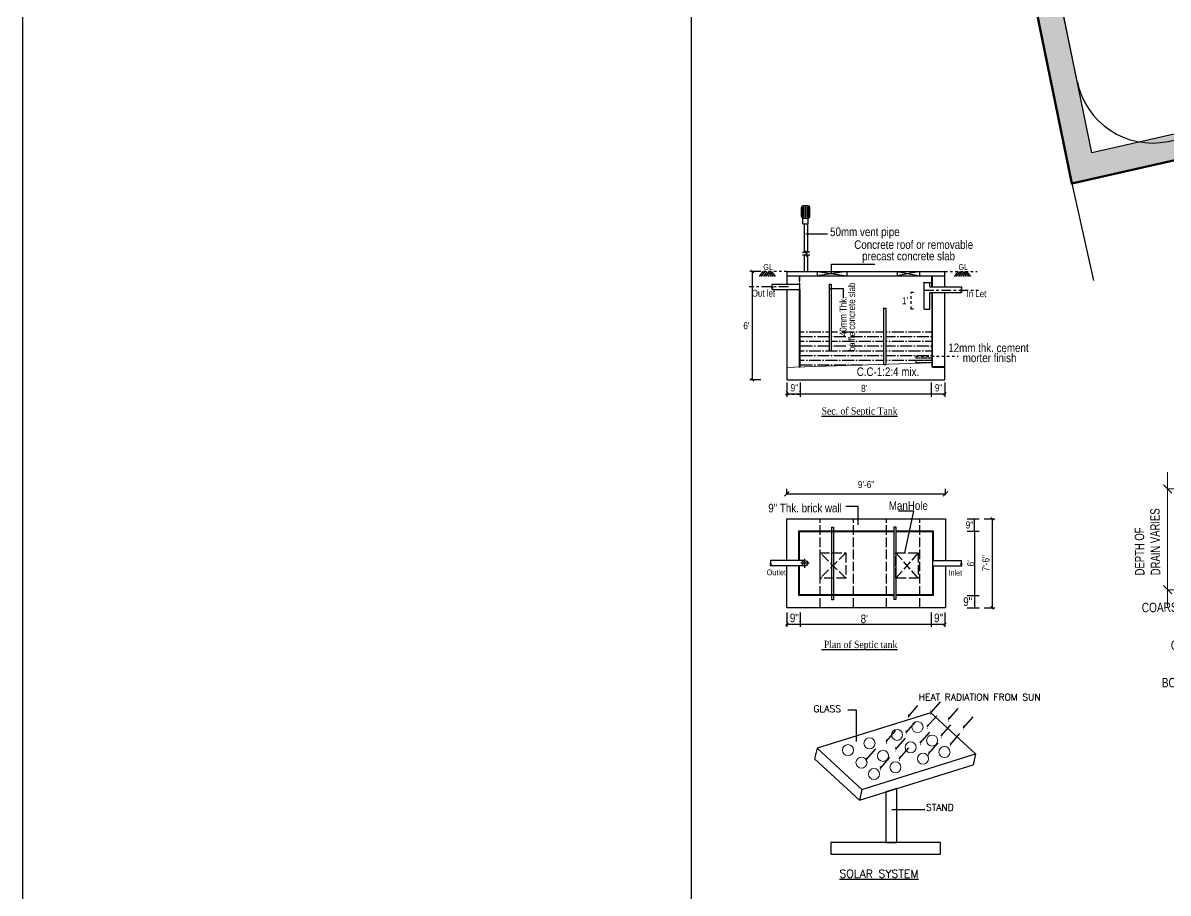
# Model space of a CAD drawing. Header units: metres. Extents: x 98347 to 98865, y -7394 to -7177.
# Drawn here: x 98346.69 to 98391.25, y -7344.17 to -7310.32 of the extents above; entities that cross this region are included whole.
import ezdxf
from ezdxf.enums import TextEntityAlignment as Align

# ---------------------------------------------------------------- set-up
doc = ezdxf.new("R2010")
doc.units = ezdxf.units.M
doc.header["$LTSCALE"] = 0.5
doc.header["$MEASUREMENT"] = 0
for name, pattern in [('ACAD_ISO02W100', [15, 12, -3]), ('ACAD_ISO10W100', [18, 12, -3, 0, -3]), ('HIDDEN', [0.375, 0.25, -0.125])]:
    doc.linetypes.add(name, pattern=pattern)
doc.layers.get('0').update_dxf_attribs({"color": 30, "lineweight": 40})
for name, color, linetype, lineweight in [('32', 1, 'Continuous', 18), ('ADIM', 9, 'Continuous', 18), ('BOR', 6, 'Continuous', 53), ('DIM', 5, 'Continuous', 25), ('FPS LEADER', 9, 'Continuous', 0), ('furnish', 144, 'Continuous', 20), ('HAT', 8, 'Continuous', 18), ('ROAD', 7, 'Continuous', 30), ('TEXT', 11, 'Continuous', 30)]:
    doc.layers.add(name, color=color, linetype=linetype, lineweight=lineweight)
for name, color, linetype in [('a940g', 7, 'Continuous'), ('COL', 6, 'Continuous'), ('FURNITURE', 2, 'HIDDEN'), ('LINE', 7, 'Continuous'), ('Mild Line', 150, 'Continuous'), ('PLOT_BOUNDARY', 70, 'Continuous'), ('RWH', 130, 'Continuous'), ('Steel Beam', 120, 'Continuous'), ('te2', 3, 'Continuous'), ('Txt', 3, 'Continuous'), ('WAL', 3, 'Continuous')]:
    doc.layers.add(name, color=color, linetype=linetype)
doc.styles.add('CMDA 1', font='GARABD.TTF')
doc.styles.add('GHS', font='romans__.ttf', dxfattribs={"bigfont": 'ghs'})
doc.styles.add('New', font='ARIALN.TTF')
doc.styles.add('ROMAMS', font='romans.shx')
doc.styles.add('ROMANS', font='stylu.ttf', dxfattribs={"width": 0.75})
doc.styles.add('ST25', font='romans.shx', dxfattribs={"width": 0.8, "height": 100})
doc.styles.get("Standard").update_dxf_attribs({"font": 'times.ttf'})
doc.dimstyles.new('DIM-175', dxfattribs={"dimscale": 180, "dimtxt": 4, "dimasz": 1, "dimexe": 2, "dimexo": 3, "dimgap": 1, "dimtad": 1, "dimdec": 1, "dimlfac": 0.001, "dimzin": 0, "dimdsep": 46, "dimtxsty": 'ROMAMS', "dimblk": 'OBLIQUE', "dimcen": 2, "dimclrd": 7, "dimclre": 7, "dimclrt": 3, "dimadec": 0, "dimazin": 0, "dimtfac": 0.3, "dimtdec": 1, "dimtix": 1, "dimtmove": 2, "dimatfit": 3, "dimfxl": 0, "dimtolj": 1, "dimtzin": 0, "dimarcsym": 0})
doc.dimstyles.get("Standard").update_dxf_attribs({"dimtxt": 0.18, "dimasz": 0.18, "dimexe": 0.18, "dimexo": 0.0625, "dimgap": 0.09, "dimtad": 0, "dimtih": 1, "dimtoh": 1, "dimdec": 4, "dimzin": 0, "dimdsep": 46, "dimlunit": 4, "dimtxsty": 'Standard', "dimcen": 0.09, "dimadec": 0, "dimazin": 0, "dimtfac": 1, "dimtdec": 4, "dimtofl": 0, "dimtmove": 0, "dimatfit": 3, "dimfxl": 0, "dimtolj": 1, "dimtzin": 0, "dimarcsym": 0})

# ---------------------------------------------------------------- blocks, each defined once
blk = doc.blocks.new('TIK')
at = {"color": 0, "linetype": 'ByBlock'}
blk.add_line((-1, 0), (1.125, 0), dxfattribs=at)
at = {"layer": 'ADIM', "color": 4, "linetype": 'ByBlock'}
blk.add_line((-0.5, -0.5), (0.5, 0.5), dxfattribs=at)
blk = doc.blocks.new('5')
at = {"layer": '32'}
h = blk.add_hatch(dxfattribs=at)
h.set_pattern_fill('ANSI32', color=8, scale=2.025007, style=0)
h.set_pattern_definition([(45.000002, (-31409.01, -11980.141), (-7.1594556, 7.1594562), []), (45.000002, (-31404.237, -11980.141), (-7.1594556, 7.1594562), [])])
h.paths.add_polyline_path([(0, 0), (0, -18), (56.2, -18), (56.2, 90), (38.2, 90), (38.2, 0)])
h.paths.add_polyline_path([(-69.7, 90), (-69.7, -18), (-13.5, -18), (-13.5, 0), (-51.7, 0), (-51.7, 90)])
h = blk.add_hatch(dxfattribs=at)
h.set_pattern_fill('AR-SAND', color=8, scale=0.10125, style=0)
h.set_pattern_definition([(37.500002, (-31409.0098, -11980.1408), (-0.08504103, 2.60121209), [0, -2.05199989, 0, -2.29499988, 0, -2.19374988]), (7.500001, (-31409.0098, -11980.1408), (2.38919835, 3.8098972), [0, -1.10699991, 0, -1.84949985, 0, -0.70874994]), (327.499998, (-31410.6703, -11980.1408), (4.20409116, 0.00763972), [0, -0.67499996, 0, -2.42999986, 0, -3.17249981]), (317.499998, (-31410.6703, -11980.1408), (4.05827058, 1.184862), [0, -0.33749998, 0, -1.59299993, 0, -1.82249992])])
h.paths.add_polyline_path([(-13.5, 0), (-13.5, -45), (0, -45), (0, 0)])
h = blk.add_hatch(dxfattribs=at)
h.set_pattern_fill('HONEY', color=8, scale=1.350005, style=0)
h.set_pattern_definition([(0, (-31409.0098, -11980.1408), (3.37499972, 1.94855715), [2.2499998, -4.49999962]), (119.999998, (-31409.0098, -11980.1408), (-3.37499971, 1.94855716), [2.24999995, -4.4999999]), (60.000002, (-31409.0098, -11980.1408), (7e-09, 3.89711431), [-4.4999999, 2.24999995])])
h.paths.add_polyline_path([(-13.5, -45), (-13.5, -90), (0, -90), (0, -45)])
h = blk.add_hatch(dxfattribs=at)
h.set_pattern_fill('HEX', color=8, scale=1.350005, style=0)
h.set_pattern_definition([(0, (-31409.01, -11980.1408), (0, 3.8971143), [2.2499998, -4.4999996]), (119.999998, (-31409.01, -11980.1408), (-3.3749997, -1.94855716), [2.24999995, -4.4999999]), (60.000002, (-31406.76, -11980.1408), (-3.3749997, 1.94855716), [2.24999995, -4.4999999])])
h.paths.add_polyline_path([(-13.5, -135), (0, -135), (0, -90), (-13.5, -90)])
for p, q in [((-97.1, 99), (-97.1, 108)), ((-51.7, 90.3), (-51.7, 104.1)), ((-42.7, 104.1), (29.2, 104.1)), ((38.2, 90.3), (38.2, 104.1)), ((-97.1, 90), (-97.1, -18)), ((-69.8, 90), (-97.1, 90)), ((-6.7, 9), (-6.7, 29.4)), ((-69.8, -18), (-97.1, -18)), ((-97.1, -27), (-97.1, -36)), ((-21.8, -36.5), (-40.2, -36.5)), ((-21.8, -76.8), (-40.2, -76.8)), ((-21.8, -117.7), (-40.2, -117.7))]:
    blk.add_line(p, q, dxfattribs=at)
at = {"layer": '32', "color": 1}
for p, q in [((-69.7, 90), (-69.7, -18)), ((-69.7, 90), (-51.7, 90)), ((-51.7, 90), (-51.7, 0)), ((38.2, 90), (38.2, 0)), ((38.2, 90), (56.2, 90)), ((56.2, 90), (56.2, -18)), ((-51.7, 0), (-13.5, 0)), ((-13.5, -135), (-13.5, 0)), ((-13.5, 0), (0, 0)), ((0, -135), (0, 0)), ((0, 0), (38.2, 0)), ((-69.7, -18), (-13.5, -18)), ((0, -18), (56.2, -18)), ((-13.5, -45), (0, -45)), ((-13.5, -90), (0, -90)), ((-13.5, -135), (0, -135))]:
    blk.add_line(p, q, dxfattribs=at)
at = {"layer": '32'}
for points in [[(-5.2, 9), (-6.7, 0), (-8.2, 9)], [(-21.8, -35), (-12.8, -36.5), (-21.8, -38)], [(-21.8, -75.3), (-12.8, -76.8), (-21.8, -78.3)], [(-21.8, -116.2), (-12.8, -117.7), (-21.8, -119.2)]]:
    blk.add_solid(points, dxfattribs=at)
at = {"layer": '32', "zscale": 8.999999867307368}
for p, xscale, yscale, rotation in [((-97.1, 90), 8.999999816296622, 8.999999248771926, 270), ((-51.7, 104.1), 8.999999248771926, 8.999999816296622, 180), ((-97.1, -18), 8.999999816296622, 8.999999248771926, 90)]:
    blk.add_blockref('TIK', p, dxfattribs=dict(at, xscale=xscale, yscale=yscale, rotation=rotation))
at = {"layer": '32', "xscale": 8.999999248771926, "yscale": 8.999999816296622, "zscale": 8.999999867307368}
blk.add_blockref('TIK', (38.2, 104.1), dxfattribs=at)
at = {"layer": 'TEXT', "style": 'ST25', "width": 0.8}
for s, p in [('6"%%C  ', (-31.7, 51.2)), ('BOREWELL', (-31, 32.8))]:
    blk.add_text(s, height=11.25, dxfattribs=at).set_placement(p)
at = {"layer": 'TEXT', "style": 'ROMANS', "oblique": 0, "width": 0.8}
for s, height, p in [('COARSE SAND', 10.125, (-124.7, -42.2)), ('GRAVELS', 10.12, (-93.6, -82.6)), ('BOULDERS', 10.12, (-103.2, -122.7))]:
    blk.add_text(s, height=height, rotation=0.5946, dxfattribs=at).set_placement(p)
at = {"layer": 'TEXT', "char_height": 10.125, "attachment_point": 1, "style": 'ROMANS'}
for s, insert, width, rotation in [('WIDTH OF\\PDRAIN VARIES', (-36.9, 138.1), 202.164, 0.5946), ('DEPTH OF\\PDRAIN VARIES', (-131.9, -2.7), 121.298, 90.5946), ('BOREWELL DETAIL', (-54.3, -161.4), 202.164, 0.5946), ('(SCALE= 1:50)', (-40.4, -177.7), 202.164, 0.5946)]:
    blk.add_mtext(s, dxfattribs=dict(at, insert=insert, width=width, rotation=rotation))
blk = doc.blocks.new('ARROW5')
for points in [[(12, 3), (0, 0), (10, 0)], [(12, -3), (0, 0), (10, 0)]]:
    blk.add_solid(points)
blk = doc.blocks.new('_Oblique')
at = {"color": 0, "linetype": 'ByBlock', "lineweight": -2}
blk.add_line((-0.5, -0.5), (0.5, 0.5), dxfattribs=at)
blk = doc.blocks.new('A$C6E621E25')
at = {"layer": 'Mild Line'}
h = blk.add_hatch(dxfattribs=at)
h.set_pattern_fill('ANSI36', color=256, scale=23.76, angle=315, style=0)
h.set_pattern_definition([(0, (-101964.8857, 1929.6885), (5.1975, 2.97), [7.425, -1.485, 0, -1.485])])
h.paths.add_polyline_path([(118.35, 169.6), (89.27, 169.6), (89.27, 148.04), (108.3, 148.64), (108.3, 153.14), (118.35, 153.14)])
h.paths.add_polyline_path([(87.96, 169.6), (55.06, 169.6), (55.06, 156.44), (53.76, 156.44), (53.76, 169.6), (35.49, 169.6), (35.49, 146.33), (87.96, 148)])
h.paths.add_polyline_path([(65, 167.63), (65, 191.31), (59.48, 191.31), (59.48, 167.63)], flags=9)
h.paths.add_polyline_path([(69.53, 159.69), (69.53, 197.42), (63.93, 197.42), (63.93, 159.69)], flags=9)
h = blk.add_hatch(dxfattribs=at)
h.set_pattern_fill('ANSI36', color=256, scale=11.88, angle=315, style=0)
h.set_pattern_definition([(0, (-101964.8857, 1929.6885), (2.59875, 1.485), [3.7125, -0.7425, 0, -0.7425])])
h.paths.add_polyline_path([(118.35, 153.14), (108.3, 153.14), (108.3, 148.64), (118.35, 148.96)])
for p, q in [((36.47, 240.58), (36.47, 246.32)), ((37.12, 240.25), (37.12, 246.64)), ((37.78, 246.64), (37.12, 246.64)), ((40.71, 247.29), (37.45, 247.29)), ((37.78, 240.25), (37.78, 246.64)), ((38.75, 240.25), (38.75, 246.64)), ((39.41, 246.64), (38.75, 246.64)), ((39.41, 240.25), (39.41, 246.64)), ((40.39, 240.25), (40.39, 246.64)), ((41.04, 246.64), (40.39, 246.64)), ((41.04, 240.25), (41.04, 246.64)), ((41.69, 240.58), (41.69, 246.32)), ((37.12, 240.25), (37.78, 240.25)), ((37.39, 236.09), (37.39, 239.6)), ((37.45, 239.6), (40.71, 239.6)), ((38.75, 240.25), (39.41, 240.25)), ((40.39, 240.25), (41.04, 240.25)), ((40.73, 236.09), (40.73, 239.6)), ((37.39, 236.09), (40.73, 236.09)), ((38.3, 218.36), (38.3, 236.09)), ((39.12, 229.74), (52.84, 229.74)), ((40.39, 218.49), (40.39, 236.09)), ((37.09, 218.36), (38.92, 218.36)), ((37.09, 216.57), (38.92, 216.57)), ((38.3, 206.14), (38.3, 216.57)), ((38.92, 218.36), (38.92, 219.07)), ((38.92, 219.07), (39.73, 217.24)), ((38.92, 216.57), (38.92, 217.28)), ((38.92, 217.28), (39.73, 215.46)), ((39.73, 217.24), (39.73, 218.49)), ((39.73, 218.49), (41.78, 218.49)), ((39.73, 215.46), (39.73, 216.7)), ((39.73, 216.7), (41.78, 216.7)), ((40.39, 206.14), (40.39, 216.7)), ((55.22, 204.48), (55.22, 210.83)), ((55.22, 210.83), (82.36, 210.83)), ((118.13, 196.57), (118.13, 203.53)), ((118.35, 196.57), (118.35, 203.53)), ((118.56, 196.57), (118.56, 203.53)), ((18.08, 198.31), (27.22, 198.31)), ((18.08, 194.83), (27.22, 194.83)), ((27.22, 198.31), (35.49, 198.31)), ((27.22, 194.46), (27.6, 194.83)), ((27.22, 194.83), (35.49, 194.83)), ((35.05, 194.83), (35.05, 146.1)), ((35.27, 194.83), (35.27, 146.1)), ((35.49, 194.83), (35.49, 198.81)), ((35.49, 194.83), (35.49, 146.12)), ((54.37, 195.46), (62.65, 195.46)), ((62.65, 195.46), (62.65, 189.4)), ((112.91, 199.31), (117.26, 199.31)), ((113.35, 182.65), (113.35, 198.88)), ((116.83, 196.57), (116.83, 198.88)), ((116.83, 196.57), (118.56, 196.57)), ((118.56, 196.57), (126.39, 196.57)), ((126.22, 196.57), (126.39, 196.74)), ((126.39, 196.57), (136.76, 196.57)), ((116.83, 182.65), (116.83, 193.09)), ((116.83, 193.09), (118.56, 193.09)), ((118.35, 146.12), (118.35, 193.09)), ((118.56, 146.12), (118.56, 193.09)), ((118.56, 193.09), (126.39, 193.09)), ((126.39, 193.09), (136.73, 193.09)), ((113.35, 182.65), (116.83, 182.65)), ((87.96, 147.87), (89.27, 147.87)), ((34.83, 43.67), (94.45, 43.67)), ((34.83, 25.07), (34.83, 43.67)), ((35.04, 43.45), (94.45, 43.45)), ((35.04, 25.07), (35.04, 43.45)), ((35.25, 43.24), (94.45, 43.24)), ((35.25, 25.07), (35.25, 43.24)), ((95.71, 43.67), (119.06, 43.67)), ((95.71, 43.45), (118.84, 43.45)), ((95.71, 43.24), (118.63, 43.24)), ((118.63, 43.24), (118.63, 3.52)), ((118.84, 43.45), (118.84, 25.07)), ((119.06, 43.67), (119.06, 25.07)), ((27.22, 25.07), (17.16, 25.07)), ((27.22, 21.69), (17.16, 21.69)), ((35.04, 25.07), (27.22, 25.07)), ((35.04, 21.69), (27.22, 21.69)), ((34.83, 3.09), (34.83, 21.69)), ((38.63, 25.07), (35.04, 25.07)), ((38.63, 21.69), (35.04, 21.69)), ((35.04, 3.3), (35.04, 21.69)), ((35.25, 3.52), (35.25, 21.69)), ((41.36, 23.38), (36.16, 23.38)), ((38.63, 20.52), (38.63, 26.16)), ((118.63, 25.07), (126.66, 25.07)), ((118.63, 21.69), (126.66, 21.69)), ((118.84, 21.69), (118.84, 3.3)), ((119.06, 21.69), (119.06, 3.09)), ((126.66, 25.07), (136.73, 25.07)), ((126.66, 21.69), (136.7, 21.69)), ((94.45, 3.09), (34.83, 3.09)), ((94.45, 3.3), (35.04, 3.3)), ((94.45, 3.52), (35.25, 3.52)), ((118.63, 3.52), (95.71, 3.52)), ((118.84, 3.3), (95.71, 3.3)), ((119.06, 3.09), (95.71, 3.09)), ((27.49, -4.51), (27.22, -4.25))]:
    blk.add_line(p, q)
at = {"color": 0}
for p, q in [((35.05, 203.53), (35.05, 200.05)), ((35.27, 203.53), (35.27, 200.05)), ((35.05, 200.05), (35.49, 200.05)), ((118.56, 146.55), (126.39, 146.55)), ((118.56, 146.33), (126.39, 146.33)), ((118.56, 146.12), (126.39, 146.12))]:
    blk.add_line(p, q, dxfattribs=at)
for points, const_width in [([(35.27, 203.53), (35.27, 198.31)], 0.435), ([(118.35, 196.57), (118.35, 203.53)], 0.435), ([(35.27, 146.11), (35.27, 194.83)], 0.435), ([(27.22, 146.07), (118.35, 148.96), (118.35, 193.09)], 0.435), ([(118.35, 146.33), (118.35, 148.96)], 0.433), ([(118.35, 146.33), (126.39, 146.33)], 0.435), ([(94.45, 43.45), (35.04, 43.45), (35.04, 25.07)], 0.423), ([(118.84, 43.45), (95.71, 43.45)], 0.423), ([(118.84, 25.07), (118.84, 43.45)], 0.423), ([(35.04, 21.69), (35.04, 3.3), (94.45, 3.3)], 0.423), ([(95.71, 3.3), (118.84, 3.3), (118.84, 21.69)], 0.423)]:
    blk.add_lwpolyline(points, dxfattribs=dict(const_width=const_width))
blk.add_circle((38.63, 23.38), 1.69)
for centre, radius, start, end in [((37.45, 246.32), 0.979, 90, 180), ((40.71, 246.32), 0.979, 0, 90), ((37.45, 240.58), 0.979, 180, 270), ((40.71, 240.58), 0.979, 270, 0), ((19.22, 195.79), 1.51, 138.26598, 221.78442), ((19.67, 197.59), 1.75, 156.20519, 217.44345), ((17.05, 195.79), 1.43, 316.53155, 30.85685), ((113.35, 199.31), 0.435, 180, 270), ((116.83, 199.31), 0.435, 270, 0), ((137.77, 194.1), 1.43, 149.14315, 223.46845), ((135.15, 195.89), 1.75, 322.55655, 23.79481), ((135.6, 194.1), 1.51, 318.21558, 41.73402), ((18.28, 22.64), 1.47, 138.26598, 220.50019), ((18.71, 24.39), 1.7, 156.20519, 217.44345), ((16.17, 22.64), 1.39, 316.53155, 30.85685), ((137.71, 22.64), 1.39, 149.14315, 223.46845), ((135.17, 24.39), 1.7, 322.55655, 23.79481), ((135.61, 22.64), 1.47, 319.49981, 41.73402)]:
    blk.add_arc(centre, radius, start, end)
blk.add_solid([(119.06, 43.67), (119.05, 43.45), (118.85, 43.67), (118.84, 43.45)])
at = {"layer": 'DIM', "color": 75}
for p, q in [((11.08, 206.14), (4.11, 206.14)), ((11.08, 138.29), (4.11, 138.29)), ((27.22, 136.6), (27.22, 127.73)), ((35.56, 136.6), (35.56, 127.73)), ((117.72, 136.6), (117.72, 127.73)), ((126.39, 136.6), (126.39, 127.73)), ((27.22, 66.25), (27.22, 69.89)), ((126.66, 66.25), (126.66, 69.89)), ((150.87, 51.27), (157.62, 51.27)), ((150.87, -4.51), (157.62, -4.51)), ((27.22, -7.58), (27.22, -16.45)), ((35.56, -7.58), (35.56, -16.45)), ((117.72, -7.58), (117.72, -16.45)), ((126.39, -7.58), (126.39, -16.45))]:
    blk.add_line(p, q, dxfattribs=at)
at = {"layer": 'DIM', "color": 103}
for p, q in [((5.8, 138.29), (5.8, 206.14)), ((27.22, 129.42), (126.39, 129.42)), ((27.22, 66.92), (126.66, 66.92)), ((155.93, 51.27), (155.93, -4.51)), ((27.22, -14.76), (126.39, -14.76))]:
    blk.add_line(p, q, dxfattribs=at)
at = {"layer": 'DIM'}
for p, q in [((12.32, 206.14), (9.94, 202.96)), ((13.55, 206.14), (11.21, 202.96)), ((14.75, 206.14), (12.64, 203.12)), ((16.1, 206.14), (13.91, 202.96)), ((15.01, 204.56), (16.11, 202.96)), ((15.69, 205.54), (17.38, 203.12)), ((16.47, 206.14), (18.81, 202.96)), ((17.7, 206.14), (20.08, 202.96)), ((27.22, 206.14), (126.39, 206.14)), ((27.22, 203.53), (126.39, 203.53)), ((46.3, 206.14), (46.3, 203.53)), ((46.3, 206.14), (64.84, 203.53)), ((64.84, 206.14), (46.3, 203.53)), ((64.84, 206.14), (64.84, 203.53)), ((96.43, 206.14), (96.43, 203.53)), ((110.43, 206.14), (96.43, 203.53)), ((96.43, 206.14), (110.43, 203.53)), ((110.43, 206.14), (110.43, 203.53)), ((134.6, 206.14), (132.21, 202.96)), ((135.83, 206.14), (133.48, 202.96)), ((137.03, 206.14), (134.91, 203.12)), ((138.37, 206.14), (136.18, 202.96)), ((137.28, 204.56), (138.38, 202.96)), ((137.96, 205.54), (139.65, 203.12)), ((138.74, 206.14), (141.08, 202.96)), ((139.97, 206.14), (142.35, 202.96)), ((53.76, 198.31), (53.76, 156.44)), ((53.76, 198.31), (55.06, 198.31)), ((55.06, 198.31), (55.06, 156.44)), ((87.96, 183.25), (87.96, 147.87)), ((87.96, 183.25), (89.27, 183.25)), ((89.27, 183.25), (89.27, 147.87)), ((53.76, 156.44), (55.06, 156.44))]:
    blk.add_line(p, q, dxfattribs=at)
at = {"layer": 'DIM', "linetype": 'ACAD_ISO10W100'}
for p, q in [((28.29, 196.59), (3.66, 196.59)), ((113.35, 194.43), (147.43, 194.43))]:
    blk.add_line(p, q, dxfattribs=at)
at = {"layer": 'FURNITURE'}
for p, q in [((27.22, 206.14), (8.16, 206.14)), ((126.39, 206.14), (146.51, 206.14)), ((108.3, 148.64), (108.3, 153.14)), ((108.3, 153.14), (134.59, 153.14))]:
    blk.add_line(p, q, dxfattribs=at)
at = {"layer": 'FURNITURE', "color": 75}
for p, q in [((106.62, 193.09), (103.56, 193.09)), ((106.62, 182.65), (103.56, 182.65)), ((27.22, 130.88), (27.22, 131.09)), ((35.49, 130.88), (35.49, 131.09)), ((27.22, -13.3), (27.22, -13.09)), ((35.49, -13.3), (35.49, -13.09))]:
    blk.add_line(p, q, dxfattribs=at)
at = {"layer": 'FURNITURE', "color": 103}
for p, q in [((105.25, 182.65), (105.25, 193.09)), ((27.22, 129.4), (35.49, 129.4)), ((27.22, -14.78), (35.49, -14.78))]:
    blk.add_line(p, q, dxfattribs=at)
at = {"layer": 'LINE'}
for p, q in [((27.22, 206.14), (27.22, 198.31)), ((126.39, 196.57), (126.39, 206.14)), ((27.22, 194.83), (27.22, 138.29)), ((126.39, 138.29), (126.39, 193.09)), ((27.22, 138.29), (126.39, 138.29)), ((27.22, 51.27), (126.66, 51.27)), ((27.22, 25.07), (27.22, 51.27)), ((126.66, 51.27), (126.66, 25.07)), ((27.22, -4.51), (27.22, 21.69)), ((126.66, 21.69), (126.66, -4.51)), ((126.66, -4.51), (27.22, -4.51))]:
    blk.add_line(p, q, dxfattribs=at)
at = {"layer": 'LINE', "color": 75}
for p, q in [((140.33, 51.27), (147.94, 51.27)), ((140.33, 43.45), (147.94, 43.45)), ((143.3, 43.45), (147.94, 43.45)), ((140.33, 3.09), (147.94, 3.09)), ((143.3, 3.09), (147.94, 3.09)), ((140.33, -4.51), (147.94, -4.51))]:
    blk.add_line(p, q, dxfattribs=at)
at = {"layer": 'LINE', "color": 103}
for p, q in [((144.97, 43.45), (144.97, 51.27)), ((144.97, 43.45), (144.97, 3.09)), ((144.97, 3.09), (144.97, -4.51))]:
    blk.add_line(p, q, dxfattribs=at)
at = {"layer": 'Mild Line', "linetype": 'ACAD_ISO02W100'}
for p, q in [((48.1, -4.51), (48.1, 51.27)), ((68.98, -4.51), (68.98, 51.27)), ((89.86, -4.51), (89.86, 51.27)), ((110.74, -4.51), (110.74, 51.27)), ((64.37, 14.02), (48.1, 29.87)), ((64.37, 29.87), (48.1, 14.02)), ((109.7, 14.02), (95.7, 29.87)), ((109.7, 29.87), (95.7, 14.02))]:
    blk.add_line(p, q, dxfattribs=at)
at = {"layer": 'Mild Line'}
for p, q in [((106.83, 55.94), (97.19, 55.94)), ((101.24, 29.87), (106.83, 55.94)), ((55.33, 45.99), (55.33, 0.35)), ((55.33, 45.99), (56.6, 45.99)), ((56.6, 45.99), (56.6, 0.35)), ((94.45, 46.2), (94.45, 0.56)), ((94.45, 46.2), (95.71, 46.2)), ((95.71, 46.2), (95.71, 0.56)), ((56.6, 0.35), (55.33, 0.35)), ((95.71, 0.56), (94.45, 0.56))]:
    blk.add_line(p, q, dxfattribs=at)
blk.add_lwpolyline([(71.93, 47.36), (71.93, 58.84), (64.35, 58.84)], dxfattribs=at)
at = {"layer": 'Mild Line', "linetype": 'ACAD_ISO02W100'}
for points in [[(48.1, 29.87), (64.37, 29.87), (64.37, 14.02), (48.1, 14.02)], [(95.7, 29.87), (109.7, 29.87), (109.7, 14.02), (95.7, 14.02)]]:
    blk.add_lwpolyline(points, close=True, dxfattribs=at)
at = {"color": 0, "xscale": 0.0090616084371504, "yscale": 0.0090616084371504, "zscale": 0.0090616084371504, "rotation": 90}
blk.add_blockref('ARROW5', (3.66, 196.59), dxfattribs=at)
at = {"layer": 'DIM', "color": 103}
for p, xscale, yscale, zscale, rotation in [((5.8, 206.14), 1.690476479998778, 1.690476479998778, 1.690476479998778, 90), ((5.8, 138.29), 1.690476479998778, 1.690476479998778, 1.690476479998778, 270), ((27.22, 129.42), 1.69047647998377, 1.69047647998377, 1.69047647998377, 180), ((27.22, 66.92), 2.969999999986612, 2.969999999986612, 2.969999999986612, 180), ((155.93, 51.27), 1.690476479998778, 1.690476479998778, 1.690476479998778, 90), ((155.93, -4.51), 1.690476479998778, 1.690476479998778, 1.690476479998778, 270), ((27.22, -14.76), 1.69047647998377, 1.69047647998377, 1.69047647998377, 180)]:
    blk.add_blockref('_Oblique', p, dxfattribs=dict(at, xscale=xscale, yscale=yscale, zscale=zscale, rotation=rotation))
for p, xscale, yscale, zscale in [((126.39, 129.42), 1.69047647998377, 1.69047647998377, 1.69047647998377), ((126.66, 66.92), 2.969999999986612, 2.969999999986612, 2.969999999986612), ((126.39, -14.76), 1.69047647998377, 1.69047647998377, 1.69047647998377)]:
    blk.add_blockref('_Oblique', p, dxfattribs=dict(at, xscale=xscale, yscale=yscale, zscale=zscale))
at = {"layer": 'DIM', "style": 'New'}
for s, height, p in [('50mm vent pipe', 5.346, (76.21, 230.36)), ('Concrete roof or removable', 5.346, (106.82, 223.09)), ('precast concrete slab', 5.346, (103.6, 215.19)), ('GL', 3.61, (15.6, 208.97)), ('GL', 3.61, (137.87, 208.97)), ('Out let', 4.332, (12.65, 192.62)), ('In Let', 4.332, (146.16, 192.24)), ('C.C-1:2:4 mix.', 5.346, (90.66, 143.47)), ('9" Thk. brick wall', 5.346, (38.72, 58.04)), ('ManHole', 5.346, (103.45, 59.59)), ('Outlet', 3.61, (20.73, 17.71)), ('Inlet', 3.61, (132.91, 17.43))]:
    blk.add_text(s, height=height, dxfattribs=at).set_placement(p, align=Align.MIDDLE)
for s, height, p in [('baffle concrete slab', 4.3321, (67.84, 177.65)), ('40mm Thk. ', 4.332, (62.45, 178.75))]:
    blk.add_text(s, height=height, rotation=90, dxfattribs=at).set_placement(p, align=Align.MIDDLE)
for s, p in [('12mm thk. cement ', (128.46, 158.33)), ('morter finish', (137.52, 152.05))]:
    blk.add_text(s, height=5.346, dxfattribs=at).set_placement(p, align=Align.MIDDLE_LEFT)
at = {"layer": 'FURNITURE', "style": 'CMDA 1'}
for s, p in [('%%uSec. of Septic Tank', (49.08, 116.5)), ('%%u Plan of Septic tank', (48.98, -29.79))]:
    blk.add_text(s, height=4.5738, dxfattribs=at).set_placement(p)
at = {"layer": 'LINE', "color": 6, "attachment_point": 5, "style": 'New'}
for s, insert, char_height in [("1'", (101.37, 187.87), 4.455), ("\\A1;6'", (1.95, 172.21), 4.455), ('9"', (32, 133.27), 4.455), ("8'", (75.79, 132.85), 4.455), ('9"', (122.4, 133.27), 4.455), ('9\'-6"', (76.94, 72.7), 4.455), ('9"', (141.74, 47.36), 4.455), ('9"', (140.63, -0.71), 5.346), ('9"', (32, -10.91), 5.346), ("8'", (75.85, -11.52), 5.346), ('9"', (122.4, -10.91), 5.346)]:
    blk.add_mtext(s, dxfattribs=dict(at, insert=insert, char_height=char_height))
at = {"layer": 'LINE', "color": 6, "char_height": 4.455, "attachment_point": 5, "rotation": 90, "style": 'New'}
for s, insert in [("6'", (142.6, 23.27)), ('7\'-6"', (152.08, 23.38))]:
    blk.add_mtext(s, dxfattribs=dict(at, insert=insert))
blk = doc.blocks.new('AUDIT_I_110325141435-4')
blk.add_leader([(63.8, 146), (72.5, 155.9)], dimstyle='Standard', override={"dimtxt": 9, "dimasz": 3, "dimgap": 4.59, "dimtad": 0, "dimtih": 0, "dimtoh": 0, "dimdec": 0, "dimlfac": -1, "dimrnd": 1, "dimzin": 12, "dimlunit": 3, "dimse1": 1, "dimse2": 1, "dimtdec": 0, "dimtix": 1, "dimatfit": 2, "dimldrblk": 'ArchTick'})
at = {"layer": 'furnish'}
for points in [[(63.8, 146), (72.5, 155.9)], [(43.5, 142.7), (52.2, 152.6)], [(79.8, 140), (88.5, 149.9)], [(41.4, 128.2), (50.2, 138.1)], [(60.5, 133.4), (69.2, 143.3)], [(73.2, 125.1), (82, 135)], [(93.3, 132.4), (102, 142.3)], [(23.5, 119.9), (32.2, 129.8)], [(54.2, 118.5), (62.9, 128.4)], [(81.5, 117.2), (90.2, 127.1)], [(32.1, 113), (40.8, 122.9)], [(35.2, 104.4), (43.9, 114.3)], [(61.8, 108.9), (70.6, 118.8)], [(5.4, 103.4), (14.1, 113.3)], [(18, 95.7), (26.7, 105.6)]]:
    blk.add_leader(points, dimstyle='Standard', override={"dimtxt": 9, "dimasz": 3, "dimgap": 4.59, "dimtad": 0, "dimtih": 0, "dimtoh": 0, "dimdec": 0, "dimlfac": -1, "dimrnd": 1, "dimzin": 12, "dimlunit": 3, "dimse1": 1, "dimse2": 1, "dimtdec": 0, "dimtix": 1, "dimatfit": 2, "dimldrblk": 'ArchTick'}, dxfattribs=at)
blk = doc.blocks.new('HGH')
blk.add_line((856629, 766156), (854947, 765631))
at = {"layer": 'FPS LEADER'}
for centre, major_axis, start_param, end_param in [((856650, 774198), (829, 0), -0.000073, 6.2831123), ((859714, 775356), (-829, 0), 3.1419376, 9.4251229), ((852518, 772910), (829, 0), -0.0002739, 6.2829114), ((858676, 772329), (829, 0), -0.000073, 6.2831123), ((861905, 773336), (-829, 0), 3.1421386, 9.4253239), ((849290, 771904), (-829, 0), 3.1419376, 9.4251229), ((854545, 771041), (829, 0), -0.0002739, 6.2829114), ((860540, 770611), (829, 0), -0.0002739, 6.2829114), ((863765, 771620), (829, 0), -0.0002739, 6.2829114), ((851316, 770035), (-829, 0), 3.1419376, 9.4251229), ((856406, 769326), (829, 0), -0.000073, 6.2831123), ((853177, 768319), (-829, 0), 3.1421386, 9.4253239)]:
    blk.add_ellipse(centre, major_axis=major_axis, ratio=1, start_param=start_param, end_param=end_param, dxfattribs=at)
at = {"layer": 'WAL', "color": 7}
for p, q in [((861700, 777509), (844654, 772194)), ((868401, 771330), (861700, 777509)), ((844654, 772194), (844290, 770577)), ((844654, 772194), (851355, 766015)), ((851355, 766015), (868401, 771330)), ((868401, 771330), (868037, 769713)), ((850991, 764398), (844290, 770577)), ((850991, 764398), (868037, 769713)), ((851355, 766015), (850991, 764398)), ((856629, 758041), (856629, 766156)), ((854947, 765631), (854947, 758041)), ((846709, 758041), (846709, 756316)), ((863184, 758041), (846709, 758041)), ((854947, 758041), (856629, 758041)), ((863184, 756316), (863184, 758041)), ((846709, 756316), (863184, 756316))]:
    blk.add_line(p, q, dxfattribs=at)
at = {"layer": 'Steel Beam', "xscale": 165.7314364621415, "yscale": 165.7314362674951, "zscale": 165.7314363293626}
blk.add_blockref('AUDIT_I_110325141435-4', (851133, 753313), dxfattribs=at)
at = {"layer": 'DIM', "color": 3, "style": 'ROMAMS'}
for s, p in [('HEAT RADIATION FROM SUN', (859908, 779357)), ('GLASS', (844114, 777615)), ('STAND', (861001, 762819))]:
    blk.add_text(s, height=1000, dxfattribs=at).set_placement(p)
at = {"layer": 'te2', "style": 'GHS'}
blk.add_text('%%USOLAR SYSTEM', height=1200, dxfattribs=at).set_placement((847997, 752777))
at = {"layer": 'Steel Beam'}
for points in [[(850581, 773207), (850581, 777884), (849259, 777884)], [(855862, 763024), (860835, 763024), (860771, 763024)]]:
    blk.add_leader(points, dimstyle='DIM-175', override={"dimasz": 3, "dimtad": 0}, dxfattribs=at)

msp = doc.modelspace()

# ---------------------------------------------------------------- hatches: boundary and pattern name
at = {"layer": 'HAT'}
h = msp.add_hatch(dxfattribs=at)
h.set_pattern_fill('GRAVEL', color=256, scale=1.5, style=0)
h.set_pattern_definition([(228.0128, (72733.11195, 3475.61998), (-11.99999734824, -13.5000020124), [0.201804, -19.978632]), (184.9697, (72732.97695, 3475.469975), (18.00000157728, 1.49998696051), [0.346302, -34.2838875]), (132.5104, (72732.63195, 3475.439975), (14.99998607752, -16.5000130108), [0.244182, -24.174048]), (267.2737, (72732.04695, 3475.064975), (1.49999402659, 30.00000044246), [0.315357, -31.220337]), (292.8337, (72732.03195, 3474.749975), (-7.50001485816, 17.99999461767), [0.3092325, -30.6140595]), (357.2737, (72732.15195, 3474.464975), (-30.00000044246, 1.49999402659), [0.315357, -31.220337]), (37.6942, (72732.46695, 3474.449975), (-19.50001101843, -14.99998560774), [0.4170435, -41.2872735]), (72.2553, (72732.79695, 3474.704975), (10.50001614406, 32.99999434686), [0.393732, -38.9794815]), (121.4296, (72732.91695, 3475.079975), (-12.00001235126, 19.49999255474), [0.316425, -31.3261095]), (175.2364, (72732.75195, 3475.34998), (16.5000014195, -1.499987299), [0.361248, -17.7011445]), (222.3974, (72732.39195, 3475.379975), (-18.00001102661, -16.49998812302), [0.467172, -46.2500625]), (138.8141, (72733.53195, 3475.04998), (-10.5000044202, 8.99999597), [0.1594515, -15.785766]), (171.4692, (72733.41195, 3475.154975), (19.49999742722, -3.00001186506), [0.3033555, -30.0322665]), (225, (72733.112, 3475.2), (-2e-16, -1.500000464), [0.2121315, -1.909188]), (203.1986, (72733.00695, 3475.37998), (7.499999596, 3.0000019879), [0.114237, -11.3094225]), (291.8014, (72732.90195, 3475.33498), (-1.4999998658, 4.5000004095), [0.1615545, -7.916193]), (30.9638, (72732.96195, 3475.18498), (4.4999970334, 3.0000037253), [0.2623935, -8.4840345]), (161.5651, (72733.18695, 3475.31998), (3.000000652, -1.499997605), [0.1897365, -4.5536805]), (16.3895, (72732.03195, 3475.334975), (15.00000329762, 4.49998906473), [0.2658, -26.3142675]), (70.3462, (72732.28695, 3475.40998), (-5.99999287106, -16.5000032034), [0.2229915, -22.076112]), (293.1986, (72733.18695, 3475.61998), (-3.0000019879, 7.499999596), [0.2284725, -11.195187]), (343.6105, (72733.27695, 3475.409975), (-15.00000329762, 4.49998906473), [0.2658, -26.3142675]), (339.444, (72732.03195, 3474.40498), (-7.5000027668, 2.9999939946), [0.25632, -12.559686]), (294.7751, (72732.27195, 3474.31498), (-7.49998828387, 16.50000513276), [0.214767, -21.2619645]), (66.8014, (72733.20195, 3474.11998), (3.0000019879, 7.499999596), [0.2284725, -11.195187]), (17.354, (72733.29195, 3474.329975), (-19.50000302865, -5.9999917534), [0.2514465, -24.893136]), (69.444, (72732.46695, 3474.11998), (-2.9999939946, -7.5000027668), [0.12816, -12.687846]), (101.3099, (72733.11195, 3474.11998), (-1.4999964482, 6.0000011283), [0.076485, -7.5720435]), (165.9638, (72733.09695, 3474.19498), (4.500000819, -1.499997086), [0.3092325, -5.875425]), (186.009, (72732.79695, 3474.269975), (14.99999962636, 1.49999897622), [0.286575, -28.3708845]), (303.6901, (72732.96195, 3475.04998), (-1.500002002, 2.9999993367), [0.216333, -5.1919935]), (353.1572, (72733.08195, 3474.869975), (25.49999904822, -3.00001199689), [0.377691, -37.3913445]), (60.9454, (72733.45695, 3474.82498), (-6.0000000408, -10.50000057685), [0.154434, -15.289011]), (90, (72733.532, 3474.96), (-1.5, 1.5), [0.09, -1.41]), (120.2564, (72732.76695, 3474.31498), (5.9999923302, -10.5000036838), [0.208386, -20.63028]), (48.0128, (72732.66195, 3474.49498), (11.99999734824, 13.5000020124), [0.403608, -19.776828]), (0, (72732.932, 3474.795), (1.5, 1.5), [0.39, -1.11]), (325.3048, (72733.32195, 3474.79498), (-14.99999138848, 10.5000129144), [0.237171, -23.479911]), (254.0546, (72733.51695, 3474.65998), (-1.499999834, -6.00000019), [0.218403, -10.701762]), (207.646, (72733.45695, 3474.449975), (-28.49999371077, -15.00001156975), [0.3555975, -35.204211]), (175.4261, (72733.14195, 3474.284975), (-19.50000083747, 1.49999220174), [0.3761985, -37.243611])])
h.paths.add_polyline_path([(98388.282, -7315.37), (98374.589, -7248.604), (98383.565, -7248.59), (98383.564, -7247.59), (98373.364, -7247.606), (98387.507, -7316.571), (98407.793, -7311.974), (98414.606, -7329.603), (98412.283, -7362.12), (98438.264, -7363.117), (98441.694, -7350.577), (98440.657, -7350.577), (98437.509, -7362.087), (98413.354, -7361.161), (98415.619, -7329.451), (98408.414, -7310.808)])

# ---------------------------------------------------------------- linework, layer by layer
at = {"layer": 'BOR'}
msp.add_lwpolyline([(98438.264, -7363.117), (98412.283, -7362.12), (98414.606, -7329.603), (98407.793, -7311.974), (98387.507, -7316.571), (98373.364, -7247.606), (98383.564, -7247.59), (98388.333, -7213.926), (98400.037, -7217.367), (98419.768, -7236.38), (98431.107, -7259.777), (98442.222, -7317.962), (98446.712, -7339.667), (98442.222, -7348.648), (98438.264, -7363.117)], dxfattribs=at)
at = {"layer": 'DIM'}
msp.add_line((98387.507, -7316.571), (98388.353, -7320.339), dxfattribs=at)
for points in [[(98346.689, -7176.61), (98695.045, -7176.61), (98695.045, -7393.764), (98346.689, -7393.764)], [(98372.713, -7188.76), (98506.763, -7188.76), (98506.763, -7378.344), (98372.713, -7378.344)]]:
    msp.add_lwpolyline(points, close=True, dxfattribs=at)
at = {"layer": 'HAT'}
msp.add_lwpolyline([(98374.589, -7248.604), (98383.565, -7248.59), (98383.564, -7247.59), (98373.364, -7247.606), (98387.507, -7316.571), (98407.793, -7311.974), (98414.606, -7329.603), (98412.283, -7362.12), (98438.264, -7363.117), (98441.694, -7350.577), (98440.657, -7350.577), (98437.509, -7362.087), (98413.354, -7361.161), (98415.619, -7329.451), (98408.414, -7310.808), (98388.282, -7315.37)], close=True, dxfattribs=at)
at = {"layer": 'PLOT_BOUNDARY', "color": 70, "ltscale": 5}
msp.add_lwpolyline([(98431.107, -7259.777), (98419.768, -7236.38), (98400.037, -7217.367), (98388.333, -7213.926), (98383.564, -7247.59), (98373.364, -7247.606), (98387.507, -7316.571), (98407.793, -7311.974), (98414.606, -7329.603), (98412.283, -7362.12), (98438.264, -7363.117), (98442.222, -7348.648), (98446.712, -7339.667), (98442.222, -7317.962)], close=True, dxfattribs=at)
at = {"layer": 'ROAD'}
for p, q in [((98387.712, -7312.596), (98375.457, -7252.84)), ((98391.254, -7314.932), (98411.779, -7310.723))]:
    msp.add_line(p, q, dxfattribs=at)
msp.add_arc((98390.651, -7311.994), 3, 191.5897, 281.5897, dxfattribs=at)
at = {"layer": 'RWH', "ltscale": 400}
msp.add_lwpolyline([(98374.589, -7248.604), (98383.565, -7248.59), (98383.564, -7247.59), (98373.364, -7247.606), (98387.507, -7316.571), (98407.793, -7311.974), (98414.606, -7329.603), (98412.283, -7362.12), (98438.264, -7363.117), (98441.694, -7350.577), (98440.657, -7350.577), (98437.509, -7362.087), (98413.354, -7361.161), (98415.619, -7329.451), (98408.414, -7310.808), (98388.282, -7315.37)], close=True, dxfattribs=at)

# ---------------------------------------------------------------- block references
at = {"layer": 'a940g', "xscale": 0.0620917867490789, "yscale": 0.0620917867490789, "zscale": 0.0620917867490789}
msp.add_blockref('A$C6E621E25', (98374.722, -7332.793), dxfattribs=at)
at = {"layer": 'COL', "xscale": 0.0002594851684989, "yscale": 0.0002594851684989, "zscale": 0.0002594851684989}
msp.add_blockref('HGH', (98158.419, -7538.91), dxfattribs=at)
at = {"layer": 'Txt', "color": 2, "xscale": 0.0363060638628667, "yscale": 0.0363060638628667, "zscale": 0.0363060638628667}
msp.add_blockref('5', (98394.758, -7331.719), dxfattribs=at)

doc.saveas('drawing.dxf')
